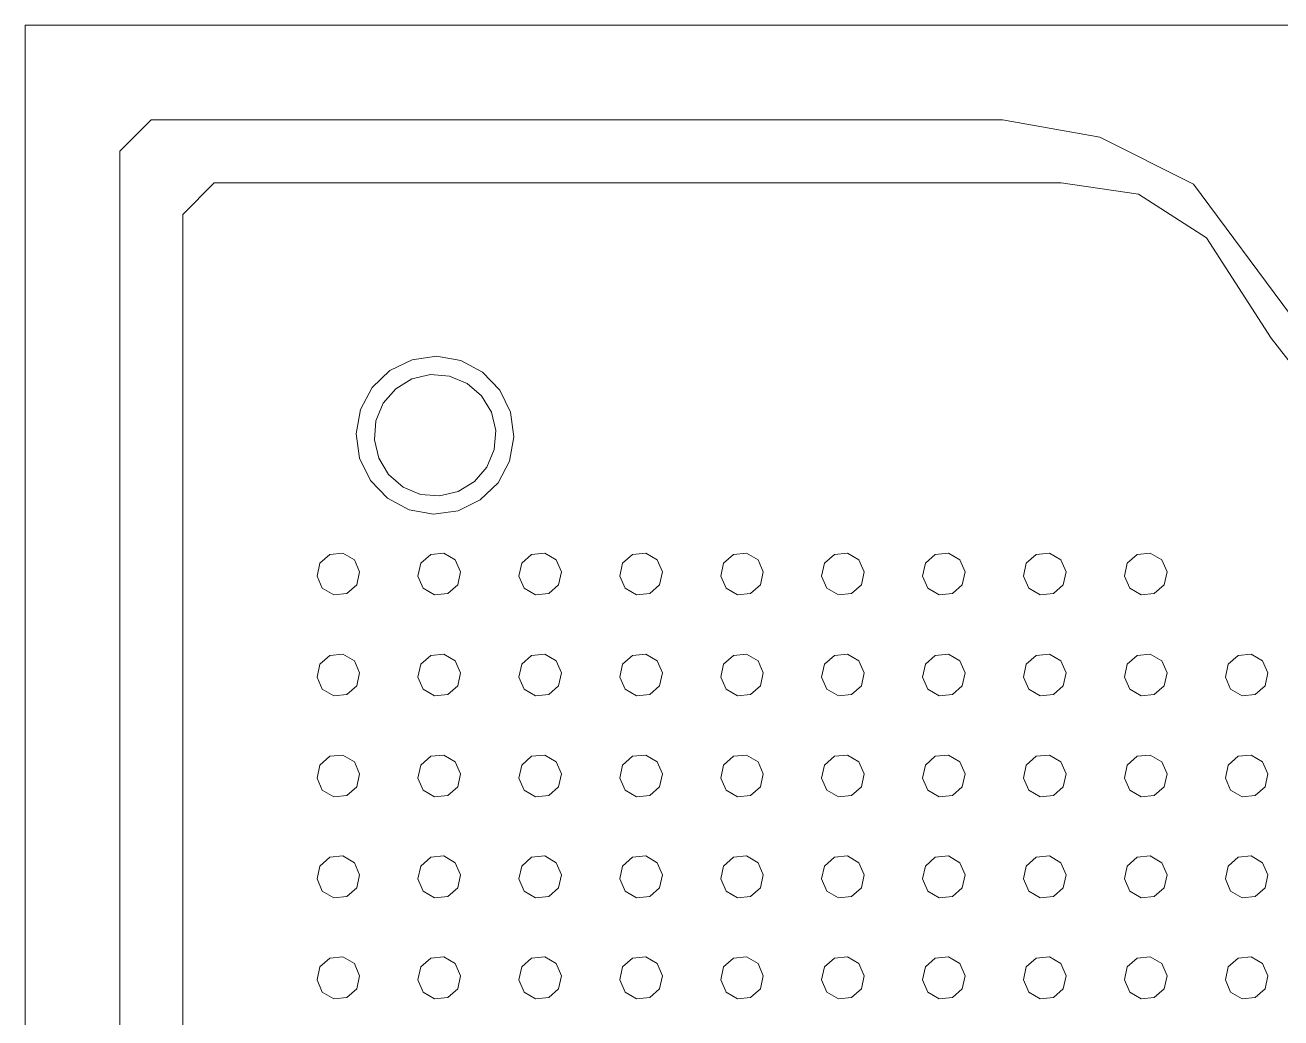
# Model space of a CAD drawing. Header units: millimetres. Extents: x -32 to 1412, y -324 to 2887.
# Drawn here: x 1032.841 to 1033.342, y 2057.513 to 2057.909 of the extents above; entities that cross this region are included whole.
import ezdxf

# ---------------------------------------------------------------- set-up
doc = ezdxf.new("R2010")
doc.units = ezdxf.units.MM
doc.header["$LTSCALE"] = 0.5
doc.layers.add('arquitetura', color=252, linetype='CONTINUOUS', lineweight=5)

msp = doc.modelspace()

# ---------------------------------------------------------------- linework, layer by layer
at = {"layer": 'arquitetura', "color": 252}
for p, q in [((1032.84123, 2057.90913), (1032.84123, 2056.20913)), ((1033.84123, 2057.90913), (1032.84123, 2057.90913)), ((1032.84123, 2057.90913), (1032.84123, 2057.15913)), ((1033.84123, 2057.90913), (1032.84123, 2057.90913)), ((1032.84123, 2057.15913), (1032.84123, 2057.90913)), ((1032.84123, 2057.90913), (1033.59123, 2057.90913)), ((1032.87895, 2057.85884), (1032.89153, 2057.87142)), ((1032.89153, 2057.87142), (1033.23106, 2057.87142)), ((1033.26984, 2057.86445), (1033.23106, 2057.87142)), ((1033.30723, 2057.84574), (1033.26984, 2057.86445)), ((1032.87895, 2057.3683), (1032.87895, 2057.85884)), ((1032.90411, 2057.83368), (1032.91668, 2057.84626)), ((1032.91668, 2057.84626), (1033.25437, 2057.84626)), ((1033.28533, 2057.8418), (1033.25437, 2057.84626)), ((1033.31235, 2057.82437), (1033.28533, 2057.8418)), ((1033.34591, 2057.79364), (1033.30723, 2057.84574)), ((1032.90411, 2057.3683), (1032.90411, 2057.83368)), ((1033.33822, 2057.78429), (1033.31235, 2057.82437)), ((1033.36524, 2057.74952), (1033.33822, 2057.78429)), ((1032.99558, 2057.77575), (1033.00533, 2057.77711)), ((1033.00533, 2057.77711), (1033.01503, 2057.77538)), ((1032.97962, 2057.76462), (1032.98672, 2057.77145)), ((1032.98672, 2057.77145), (1032.99558, 2057.77575)), ((1033.01503, 2057.77538), (1033.02371, 2057.77074)), ((1032.98903, 2057.76415), (1032.99552, 2057.7681)), ((1032.99552, 2057.7681), (1033.00291, 2057.76984)), ((1033.00291, 2057.76984), (1033.01048, 2057.76922)), ((1033.01048, 2057.76922), (1033.01749, 2057.76629)), ((1033.01749, 2057.76629), (1033.02325, 2057.76133)), ((1033.02371, 2057.77074), (1033.03054, 2057.76365)), ((1032.97499, 2057.75593), (1032.97962, 2057.76462)), ((1032.98408, 2057.7584), (1032.98903, 2057.76415)), ((1033.02325, 2057.76133), (1033.02719, 2057.75484)), ((1033.03054, 2057.76365), (1033.03485, 2057.75479)), ((1032.97326, 2057.74624), (1032.97499, 2057.75593)), ((1032.98115, 2057.75139), (1032.98408, 2057.7584)), ((1032.98052, 2057.74382), (1032.98115, 2057.75139)), ((1033.02719, 2057.75484), (1033.02894, 2057.74745)), ((1033.03485, 2057.75479), (1033.0362, 2057.74503)), ((1032.97461, 2057.73648), (1032.97326, 2057.74624)), ((1033.02894, 2057.74745), (1033.02831, 2057.73988)), ((1032.98227, 2057.73643), (1032.98052, 2057.74382)), ((1033.0362, 2057.74503), (1033.03447, 2057.73534)), ((1032.97892, 2057.72763), (1032.97461, 2057.73648)), ((1032.98621, 2057.72994), (1032.98227, 2057.73643)), ((1033.02831, 2057.73988), (1033.02538, 2057.73288)), ((1033.02538, 2057.73288), (1033.02043, 2057.72712)), ((1033.03447, 2057.73534), (1033.02984, 2057.72665)), ((1032.98575, 2057.72053), (1032.97892, 2057.72763)), ((1032.99197, 2057.72498), (1032.98621, 2057.72994)), ((1033.02043, 2057.72712), (1033.01394, 2057.72318)), ((1033.02984, 2057.72665), (1033.02274, 2057.71982)), ((1032.99898, 2057.72205), (1032.99197, 2057.72498)), ((1033.00655, 2057.72143), (1032.99898, 2057.72205)), ((1033.01394, 2057.72318), (1033.00655, 2057.72143)), ((1032.99443, 2057.71589), (1032.98575, 2057.72053)), ((1033.00413, 2057.71417), (1032.99443, 2057.71589)), ((1033.02274, 2057.71982), (1033.01388, 2057.71552)), ((1033.01388, 2057.71552), (1033.00413, 2057.71417)), ((1032.9588, 2057.69462), (1032.96274, 2057.69812)), ((1032.96274, 2057.69812), (1032.968, 2057.69863)), ((1032.968, 2057.69863), (1032.97254, 2057.69596)), ((1032.97254, 2057.69596), (1032.97465, 2057.69112)), ((1032.99905, 2057.69462), (1033.00299, 2057.69812)), ((1033.00299, 2057.69812), (1033.00824, 2057.69863)), ((1033.00824, 2057.69863), (1033.01279, 2057.69596)), ((1033.01279, 2057.69596), (1033.0149, 2057.69112)), ((1033.0393, 2057.69462), (1033.04324, 2057.69812)), ((1033.04324, 2057.69812), (1033.04849, 2057.69863)), ((1033.04849, 2057.69863), (1033.05304, 2057.69596)), ((1033.05304, 2057.69596), (1033.05515, 2057.69112)), ((1033.07955, 2057.69462), (1033.08349, 2057.69812)), ((1033.08349, 2057.69812), (1033.08874, 2057.69863)), ((1033.08874, 2057.69863), (1033.09329, 2057.69596)), ((1033.09329, 2057.69596), (1033.0954, 2057.69112)), ((1033.11979, 2057.69462), (1033.12374, 2057.69812)), ((1033.12374, 2057.69812), (1033.12899, 2057.69863)), ((1033.12899, 2057.69863), (1033.13354, 2057.69596)), ((1033.13354, 2057.69596), (1033.13565, 2057.69112)), ((1033.16004, 2057.69462), (1033.16399, 2057.69812)), ((1033.16399, 2057.69812), (1033.16924, 2057.69863)), ((1033.16924, 2057.69863), (1033.17379, 2057.69596)), ((1033.17379, 2057.69596), (1033.1759, 2057.69112)), ((1033.20029, 2057.69462), (1033.20424, 2057.69812)), ((1033.20424, 2057.69812), (1033.20949, 2057.69863)), ((1033.20949, 2057.69863), (1033.21404, 2057.69596)), ((1033.21404, 2057.69596), (1033.21615, 2057.69112)), ((1033.24054, 2057.69462), (1033.24449, 2057.69812)), ((1033.24449, 2057.69812), (1033.24974, 2057.69863)), ((1033.24974, 2057.69863), (1033.25429, 2057.69596)), ((1033.25429, 2057.69596), (1033.2564, 2057.69112)), ((1033.28079, 2057.69462), (1033.28474, 2057.69812)), ((1033.28474, 2057.69812), (1033.28999, 2057.69863)), ((1033.28999, 2057.69863), (1033.29454, 2057.69596)), ((1033.29454, 2057.69596), (1033.29665, 2057.69112)), ((1032.95766, 2057.68947), (1032.9588, 2057.69462)), ((1032.97465, 2057.69112), (1032.97352, 2057.68597)), ((1032.99791, 2057.68947), (1032.99905, 2057.69462)), ((1033.0149, 2057.69112), (1033.01377, 2057.68597)), ((1033.03816, 2057.68947), (1033.0393, 2057.69462)), ((1033.05515, 2057.69112), (1033.05402, 2057.68597)), ((1033.07841, 2057.68947), (1033.07955, 2057.69462)), ((1033.0954, 2057.69112), (1033.09427, 2057.68597)), ((1033.11866, 2057.68947), (1033.11979, 2057.69462)), ((1033.13565, 2057.69112), (1033.13452, 2057.68597)), ((1033.15891, 2057.68947), (1033.16004, 2057.69462)), ((1033.1759, 2057.69112), (1033.17476, 2057.68597)), ((1033.19916, 2057.68947), (1033.20029, 2057.69462)), ((1033.21615, 2057.69112), (1033.21501, 2057.68597)), ((1033.23941, 2057.68947), (1033.24054, 2057.69462)), ((1033.2564, 2057.69112), (1033.25526, 2057.68597)), ((1033.27966, 2057.68947), (1033.28079, 2057.69462)), ((1033.29665, 2057.69112), (1033.29551, 2057.68597)), ((1032.95977, 2057.68463), (1032.95766, 2057.68947)), ((1032.97352, 2057.68597), (1032.96957, 2057.68247)), ((1033.00002, 2057.68463), (1032.99791, 2057.68947)), ((1033.01377, 2057.68597), (1033.00982, 2057.68247)), ((1033.04027, 2057.68463), (1033.03816, 2057.68947)), ((1033.05402, 2057.68597), (1033.05007, 2057.68247)), ((1033.08052, 2057.68463), (1033.07841, 2057.68947)), ((1033.09427, 2057.68597), (1033.09032, 2057.68247)), ((1033.12077, 2057.68463), (1033.11866, 2057.68947)), ((1033.13452, 2057.68597), (1033.13057, 2057.68247)), ((1033.16102, 2057.68463), (1033.15891, 2057.68947)), ((1033.17476, 2057.68597), (1033.17082, 2057.68247)), ((1033.20127, 2057.68463), (1033.19916, 2057.68947)), ((1033.21501, 2057.68597), (1033.21107, 2057.68247)), ((1033.24152, 2057.68463), (1033.23941, 2057.68947)), ((1033.25526, 2057.68597), (1033.25132, 2057.68247)), ((1033.28177, 2057.68463), (1033.27966, 2057.68947)), ((1033.29551, 2057.68597), (1033.29157, 2057.68247)), ((1032.96432, 2057.68196), (1032.95977, 2057.68463)), ((1032.96957, 2057.68247), (1032.96432, 2057.68196)), ((1033.00457, 2057.68196), (1033.00002, 2057.68463)), ((1033.00982, 2057.68247), (1033.00457, 2057.68196)), ((1033.04482, 2057.68196), (1033.04027, 2057.68463)), ((1033.05007, 2057.68247), (1033.04482, 2057.68196)), ((1033.08507, 2057.68196), (1033.08052, 2057.68463)), ((1033.09032, 2057.68247), (1033.08507, 2057.68196)), ((1033.12532, 2057.68196), (1033.12077, 2057.68463)), ((1033.13057, 2057.68247), (1033.12532, 2057.68196)), ((1033.16557, 2057.68196), (1033.16102, 2057.68463)), ((1033.17082, 2057.68247), (1033.16557, 2057.68196)), ((1033.20582, 2057.68196), (1033.20127, 2057.68463)), ((1033.21107, 2057.68247), (1033.20582, 2057.68196)), ((1033.24607, 2057.68196), (1033.24152, 2057.68463)), ((1033.25132, 2057.68247), (1033.24607, 2057.68196)), ((1033.28631, 2057.68196), (1033.28177, 2057.68463)), ((1033.29157, 2057.68247), (1033.28631, 2057.68196)), ((1032.9588, 2057.65437), (1032.96274, 2057.65787)), ((1032.96274, 2057.65787), (1032.968, 2057.65838)), ((1032.968, 2057.65838), (1032.97254, 2057.65571)), ((1032.97254, 2057.65571), (1032.97465, 2057.65087)), ((1032.99905, 2057.65437), (1033.00299, 2057.65787)), ((1033.00299, 2057.65787), (1033.00824, 2057.65838)), ((1033.00824, 2057.65838), (1033.01279, 2057.65571)), ((1033.01279, 2057.65571), (1033.0149, 2057.65087)), ((1033.0393, 2057.65437), (1033.04324, 2057.65787)), ((1033.04324, 2057.65787), (1033.04849, 2057.65838)), ((1033.04849, 2057.65838), (1033.05304, 2057.65571)), ((1033.05304, 2057.65571), (1033.05515, 2057.65087)), ((1033.07955, 2057.65437), (1033.08349, 2057.65787)), ((1033.08349, 2057.65787), (1033.08874, 2057.65838)), ((1033.08874, 2057.65838), (1033.09329, 2057.65571)), ((1033.09329, 2057.65571), (1033.0954, 2057.65087)), ((1033.11979, 2057.65437), (1033.12374, 2057.65787)), ((1033.12374, 2057.65787), (1033.12899, 2057.65838)), ((1033.12899, 2057.65838), (1033.13354, 2057.65571)), ((1033.13354, 2057.65571), (1033.13565, 2057.65087)), ((1033.16004, 2057.65437), (1033.16399, 2057.65787)), ((1033.16399, 2057.65787), (1033.16924, 2057.65838)), ((1033.16924, 2057.65838), (1033.17379, 2057.65571)), ((1033.17379, 2057.65571), (1033.1759, 2057.65087)), ((1033.20029, 2057.65437), (1033.20424, 2057.65787)), ((1033.20424, 2057.65787), (1033.20949, 2057.65838)), ((1033.20949, 2057.65838), (1033.21404, 2057.65571)), ((1033.21404, 2057.65571), (1033.21615, 2057.65087)), ((1033.24054, 2057.65437), (1033.24449, 2057.65787)), ((1033.24449, 2057.65787), (1033.24974, 2057.65838)), ((1033.24974, 2057.65838), (1033.25429, 2057.65571)), ((1033.25429, 2057.65571), (1033.2564, 2057.65087)), ((1033.28079, 2057.65437), (1033.28474, 2057.65787)), ((1033.28474, 2057.65787), (1033.28999, 2057.65838)), ((1033.28999, 2057.65838), (1033.29454, 2057.65571)), ((1033.29454, 2057.65571), (1033.29665, 2057.65087)), ((1033.32104, 2057.65437), (1033.32499, 2057.65787)), ((1033.32499, 2057.65787), (1033.33024, 2057.65838)), ((1033.33024, 2057.65838), (1033.33479, 2057.65571)), ((1033.33479, 2057.65571), (1033.3369, 2057.65087)), ((1032.95766, 2057.64922), (1032.9588, 2057.65437)), ((1032.97465, 2057.65087), (1032.97352, 2057.64572)), ((1032.99791, 2057.64922), (1032.99905, 2057.65437)), ((1033.0149, 2057.65087), (1033.01377, 2057.64572)), ((1033.03816, 2057.64922), (1033.0393, 2057.65437)), ((1033.05515, 2057.65087), (1033.05402, 2057.64572)), ((1033.07841, 2057.64922), (1033.07955, 2057.65437)), ((1033.0954, 2057.65087), (1033.09427, 2057.64572)), ((1033.11866, 2057.64922), (1033.11979, 2057.65437)), ((1033.13565, 2057.65087), (1033.13452, 2057.64572)), ((1033.15891, 2057.64922), (1033.16004, 2057.65437)), ((1033.1759, 2057.65087), (1033.17476, 2057.64572)), ((1033.19916, 2057.64922), (1033.20029, 2057.65437)), ((1033.21615, 2057.65087), (1033.21501, 2057.64572)), ((1033.23941, 2057.64922), (1033.24054, 2057.65437)), ((1033.2564, 2057.65087), (1033.25526, 2057.64572)), ((1033.27966, 2057.64922), (1033.28079, 2057.65437)), ((1033.29665, 2057.65087), (1033.29551, 2057.64572)), ((1033.31991, 2057.64922), (1033.32104, 2057.65437)), ((1033.3369, 2057.65087), (1033.33576, 2057.64572)), ((1032.95977, 2057.64438), (1032.95766, 2057.64922)), ((1032.97352, 2057.64572), (1032.96957, 2057.64222)), ((1033.00002, 2057.64438), (1032.99791, 2057.64922)), ((1033.01377, 2057.64572), (1033.00982, 2057.64222)), ((1033.04027, 2057.64438), (1033.03816, 2057.64922)), ((1033.05402, 2057.64572), (1033.05007, 2057.64222)), ((1033.08052, 2057.64438), (1033.07841, 2057.64922)), ((1033.09427, 2057.64572), (1033.09032, 2057.64222)), ((1033.12077, 2057.64438), (1033.11866, 2057.64922)), ((1033.13452, 2057.64572), (1033.13057, 2057.64222)), ((1033.16102, 2057.64438), (1033.15891, 2057.64922)), ((1033.17476, 2057.64572), (1033.17082, 2057.64222)), ((1033.20127, 2057.64438), (1033.19916, 2057.64922)), ((1033.21501, 2057.64572), (1033.21107, 2057.64222)), ((1033.24152, 2057.64438), (1033.23941, 2057.64922)), ((1033.25526, 2057.64572), (1033.25132, 2057.64222)), ((1033.28177, 2057.64438), (1033.27966, 2057.64922)), ((1033.29551, 2057.64572), (1033.29157, 2057.64222)), ((1033.32202, 2057.64438), (1033.31991, 2057.64922)), ((1033.33576, 2057.64572), (1033.33181, 2057.64222)), ((1032.96432, 2057.64171), (1032.95977, 2057.64438)), ((1032.96957, 2057.64222), (1032.96432, 2057.64171)), ((1033.00457, 2057.64171), (1033.00002, 2057.64438)), ((1033.00982, 2057.64222), (1033.00457, 2057.64171)), ((1033.04482, 2057.64171), (1033.04027, 2057.64438)), ((1033.05007, 2057.64222), (1033.04482, 2057.64171)), ((1033.08507, 2057.64171), (1033.08052, 2057.64438)), ((1033.09032, 2057.64222), (1033.08507, 2057.64171)), ((1033.12532, 2057.64171), (1033.12077, 2057.64438)), ((1033.13057, 2057.64222), (1033.12532, 2057.64171)), ((1033.16557, 2057.64171), (1033.16102, 2057.64438)), ((1033.17082, 2057.64222), (1033.16557, 2057.64171)), ((1033.20582, 2057.64171), (1033.20127, 2057.64438)), ((1033.21107, 2057.64222), (1033.20582, 2057.64171)), ((1033.24607, 2057.64171), (1033.24152, 2057.64438)), ((1033.25132, 2057.64222), (1033.24607, 2057.64171)), ((1033.28631, 2057.64171), (1033.28177, 2057.64438)), ((1033.29157, 2057.64222), (1033.28631, 2057.64171)), ((1033.32656, 2057.64171), (1033.32202, 2057.64438)), ((1033.33181, 2057.64222), (1033.32656, 2057.64171)), ((1032.9588, 2057.61412), (1032.96274, 2057.61762)), ((1032.96274, 2057.61762), (1032.968, 2057.61813)), ((1032.968, 2057.61813), (1032.97254, 2057.61546)), ((1032.99905, 2057.61412), (1033.00299, 2057.61762)), ((1033.00299, 2057.61762), (1033.00824, 2057.61813)), ((1033.00824, 2057.61813), (1033.01279, 2057.61546)), ((1033.0393, 2057.61412), (1033.04324, 2057.61762)), ((1033.04324, 2057.61762), (1033.04849, 2057.61813)), ((1033.04849, 2057.61813), (1033.05304, 2057.61546)), ((1033.07955, 2057.61412), (1033.08349, 2057.61762)), ((1033.08349, 2057.61762), (1033.08874, 2057.61813)), ((1033.08874, 2057.61813), (1033.09329, 2057.61546)), ((1033.11979, 2057.61412), (1033.12374, 2057.61762)), ((1033.12374, 2057.61762), (1033.12899, 2057.61813)), ((1033.12899, 2057.61813), (1033.13354, 2057.61546)), ((1033.16004, 2057.61412), (1033.16399, 2057.61762)), ((1033.16399, 2057.61762), (1033.16924, 2057.61813)), ((1033.16924, 2057.61813), (1033.17379, 2057.61546)), ((1033.20029, 2057.61412), (1033.20424, 2057.61762)), ((1033.20424, 2057.61762), (1033.20949, 2057.61813)), ((1033.20949, 2057.61813), (1033.21404, 2057.61546)), ((1033.24054, 2057.61412), (1033.24449, 2057.61762)), ((1033.24449, 2057.61762), (1033.24974, 2057.61813)), ((1033.24974, 2057.61813), (1033.25429, 2057.61546)), ((1033.28079, 2057.61412), (1033.28474, 2057.61762)), ((1033.28474, 2057.61762), (1033.28999, 2057.61813)), ((1033.28999, 2057.61813), (1033.29454, 2057.61546)), ((1033.32104, 2057.61412), (1033.32499, 2057.61762)), ((1033.32499, 2057.61762), (1033.33024, 2057.61813)), ((1033.33024, 2057.61813), (1033.33479, 2057.61546)), ((1032.95766, 2057.60897), (1032.9588, 2057.61412)), ((1032.97254, 2057.61546), (1032.97465, 2057.61062)), ((1032.97465, 2057.61062), (1032.97352, 2057.60547)), ((1032.99791, 2057.60897), (1032.99905, 2057.61412)), ((1033.01279, 2057.61546), (1033.0149, 2057.61062)), ((1033.0149, 2057.61062), (1033.01377, 2057.60547)), ((1033.03816, 2057.60897), (1033.0393, 2057.61412)), ((1033.05304, 2057.61546), (1033.05515, 2057.61062)), ((1033.05515, 2057.61062), (1033.05402, 2057.60547)), ((1033.07841, 2057.60897), (1033.07955, 2057.61412)), ((1033.09329, 2057.61546), (1033.0954, 2057.61062)), ((1033.0954, 2057.61062), (1033.09427, 2057.60547)), ((1033.11866, 2057.60897), (1033.11979, 2057.61412)), ((1033.13354, 2057.61546), (1033.13565, 2057.61062)), ((1033.13565, 2057.61062), (1033.13452, 2057.60547)), ((1033.15891, 2057.60897), (1033.16004, 2057.61412)), ((1033.17379, 2057.61546), (1033.1759, 2057.61062)), ((1033.1759, 2057.61062), (1033.17476, 2057.60547)), ((1033.19916, 2057.60897), (1033.20029, 2057.61412)), ((1033.21404, 2057.61546), (1033.21615, 2057.61062)), ((1033.21615, 2057.61062), (1033.21501, 2057.60547)), ((1033.23941, 2057.60897), (1033.24054, 2057.61412)), ((1033.25429, 2057.61546), (1033.2564, 2057.61062)), ((1033.2564, 2057.61062), (1033.25526, 2057.60547)), ((1033.27966, 2057.60897), (1033.28079, 2057.61412)), ((1033.29454, 2057.61546), (1033.29665, 2057.61062)), ((1033.29665, 2057.61062), (1033.29551, 2057.60547)), ((1033.31991, 2057.60897), (1033.32104, 2057.61412)), ((1033.33479, 2057.61546), (1033.3369, 2057.61062)), ((1033.3369, 2057.61062), (1033.33576, 2057.60547)), ((1032.95977, 2057.60413), (1032.95766, 2057.60897)), ((1033.00002, 2057.60413), (1032.99791, 2057.60897)), ((1033.04027, 2057.60413), (1033.03816, 2057.60897)), ((1033.08052, 2057.60413), (1033.07841, 2057.60897)), ((1033.12077, 2057.60413), (1033.11866, 2057.60897)), ((1033.16102, 2057.60413), (1033.15891, 2057.60897)), ((1033.20127, 2057.60413), (1033.19916, 2057.60897)), ((1033.24152, 2057.60413), (1033.23941, 2057.60897)), ((1033.28177, 2057.60413), (1033.27966, 2057.60897)), ((1033.32202, 2057.60413), (1033.31991, 2057.60897)), ((1032.96432, 2057.60146), (1032.95977, 2057.60413)), ((1032.96957, 2057.60197), (1032.96432, 2057.60146)), ((1032.97352, 2057.60547), (1032.96957, 2057.60197)), ((1033.00457, 2057.60146), (1033.00002, 2057.60413)), ((1033.00982, 2057.60197), (1033.00457, 2057.60146)), ((1033.01377, 2057.60547), (1033.00982, 2057.60197)), ((1033.04482, 2057.60146), (1033.04027, 2057.60413)), ((1033.05007, 2057.60197), (1033.04482, 2057.60146)), ((1033.05402, 2057.60547), (1033.05007, 2057.60197)), ((1033.08507, 2057.60146), (1033.08052, 2057.60413)), ((1033.09032, 2057.60197), (1033.08507, 2057.60146)), ((1033.09427, 2057.60547), (1033.09032, 2057.60197)), ((1033.12532, 2057.60146), (1033.12077, 2057.60413)), ((1033.13057, 2057.60197), (1033.12532, 2057.60146)), ((1033.13452, 2057.60547), (1033.13057, 2057.60197)), ((1033.16557, 2057.60146), (1033.16102, 2057.60413)), ((1033.17082, 2057.60197), (1033.16557, 2057.60146)), ((1033.17476, 2057.60547), (1033.17082, 2057.60197)), ((1033.20582, 2057.60146), (1033.20127, 2057.60413)), ((1033.21107, 2057.60197), (1033.20582, 2057.60146)), ((1033.21501, 2057.60547), (1033.21107, 2057.60197)), ((1033.24607, 2057.60146), (1033.24152, 2057.60413)), ((1033.25132, 2057.60197), (1033.24607, 2057.60146)), ((1033.25526, 2057.60547), (1033.25132, 2057.60197)), ((1033.28631, 2057.60146), (1033.28177, 2057.60413)), ((1033.29157, 2057.60197), (1033.28631, 2057.60146)), ((1033.29551, 2057.60547), (1033.29157, 2057.60197)), ((1033.32656, 2057.60146), (1033.32202, 2057.60413)), ((1033.33181, 2057.60197), (1033.32656, 2057.60146)), ((1033.33576, 2057.60547), (1033.33181, 2057.60197)), ((1032.9588, 2057.57387), (1032.96274, 2057.57737)), ((1032.96274, 2057.57737), (1032.968, 2057.57788)), ((1032.968, 2057.57788), (1032.97254, 2057.57521)), ((1032.99905, 2057.57387), (1033.00299, 2057.57737)), ((1033.00299, 2057.57737), (1033.00824, 2057.57788)), ((1033.00824, 2057.57788), (1033.01279, 2057.57521)), ((1033.0393, 2057.57387), (1033.04324, 2057.57737)), ((1033.04324, 2057.57737), (1033.04849, 2057.57788)), ((1033.04849, 2057.57788), (1033.05304, 2057.57521)), ((1033.07955, 2057.57387), (1033.08349, 2057.57737)), ((1033.08349, 2057.57737), (1033.08874, 2057.57788)), ((1033.08874, 2057.57788), (1033.09329, 2057.57521)), ((1033.11979, 2057.57387), (1033.12374, 2057.57737)), ((1033.12374, 2057.57737), (1033.12899, 2057.57788)), ((1033.12899, 2057.57788), (1033.13354, 2057.57521)), ((1033.16004, 2057.57387), (1033.16399, 2057.57737)), ((1033.16399, 2057.57737), (1033.16924, 2057.57788)), ((1033.16924, 2057.57788), (1033.17379, 2057.57521)), ((1033.20029, 2057.57387), (1033.20424, 2057.57737)), ((1033.20424, 2057.57737), (1033.20949, 2057.57788)), ((1033.20949, 2057.57788), (1033.21404, 2057.57521)), ((1033.24054, 2057.57387), (1033.24449, 2057.57737)), ((1033.24449, 2057.57737), (1033.24974, 2057.57788)), ((1033.24974, 2057.57788), (1033.25429, 2057.57521)), ((1033.28079, 2057.57387), (1033.28474, 2057.57737)), ((1033.28474, 2057.57737), (1033.28999, 2057.57788)), ((1033.28999, 2057.57788), (1033.29454, 2057.57521)), ((1033.32104, 2057.57387), (1033.32499, 2057.57737)), ((1033.32499, 2057.57737), (1033.33024, 2057.57788)), ((1033.33024, 2057.57788), (1033.33479, 2057.57521)), ((1032.95766, 2057.56872), (1032.9588, 2057.57387)), ((1032.97254, 2057.57521), (1032.97465, 2057.57037)), ((1032.99791, 2057.56872), (1032.99905, 2057.57387)), ((1033.01279, 2057.57521), (1033.0149, 2057.57037)), ((1033.03816, 2057.56872), (1033.0393, 2057.57387)), ((1033.05304, 2057.57521), (1033.05515, 2057.57037)), ((1033.07841, 2057.56872), (1033.07955, 2057.57387)), ((1033.09329, 2057.57521), (1033.0954, 2057.57037)), ((1033.11866, 2057.56872), (1033.11979, 2057.57387)), ((1033.13354, 2057.57521), (1033.13565, 2057.57037)), ((1033.15891, 2057.56872), (1033.16004, 2057.57387)), ((1033.17379, 2057.57521), (1033.1759, 2057.57037)), ((1033.19916, 2057.56872), (1033.20029, 2057.57387)), ((1033.21404, 2057.57521), (1033.21615, 2057.57037)), ((1033.23941, 2057.56872), (1033.24054, 2057.57387)), ((1033.25429, 2057.57521), (1033.2564, 2057.57037)), ((1033.27966, 2057.56872), (1033.28079, 2057.57387)), ((1033.29454, 2057.57521), (1033.29665, 2057.57037)), ((1033.31991, 2057.56872), (1033.32104, 2057.57387)), ((1033.33479, 2057.57521), (1033.3369, 2057.57037)), ((1032.95977, 2057.56388), (1032.95766, 2057.56872)), ((1032.97465, 2057.57037), (1032.97352, 2057.56522)), ((1033.00002, 2057.56388), (1032.99791, 2057.56872)), ((1033.0149, 2057.57037), (1033.01377, 2057.56522)), ((1033.04027, 2057.56388), (1033.03816, 2057.56872)), ((1033.05515, 2057.57037), (1033.05402, 2057.56522)), ((1033.08052, 2057.56388), (1033.07841, 2057.56872)), ((1033.0954, 2057.57037), (1033.09427, 2057.56522)), ((1033.12077, 2057.56388), (1033.11866, 2057.56872)), ((1033.13565, 2057.57037), (1033.13452, 2057.56522)), ((1033.16102, 2057.56388), (1033.15891, 2057.56872)), ((1033.1759, 2057.57037), (1033.17476, 2057.56522)), ((1033.20127, 2057.56388), (1033.19916, 2057.56872)), ((1033.21615, 2057.57037), (1033.21501, 2057.56522)), ((1033.24152, 2057.56388), (1033.23941, 2057.56872)), ((1033.2564, 2057.57037), (1033.25526, 2057.56522)), ((1033.28177, 2057.56388), (1033.27966, 2057.56872)), ((1033.29665, 2057.57037), (1033.29551, 2057.56522)), ((1033.32202, 2057.56388), (1033.31991, 2057.56872)), ((1033.3369, 2057.57037), (1033.33576, 2057.56522)), ((1032.96432, 2057.56121), (1032.95977, 2057.56388)), ((1032.96957, 2057.56172), (1032.96432, 2057.56121)), ((1032.97352, 2057.56522), (1032.96957, 2057.56172)), ((1033.00457, 2057.56121), (1033.00002, 2057.56388)), ((1033.00982, 2057.56172), (1033.00457, 2057.56121)), ((1033.01377, 2057.56522), (1033.00982, 2057.56172)), ((1033.04482, 2057.56121), (1033.04027, 2057.56388)), ((1033.05007, 2057.56172), (1033.04482, 2057.56121)), ((1033.05402, 2057.56522), (1033.05007, 2057.56172)), ((1033.08507, 2057.56121), (1033.08052, 2057.56388)), ((1033.09032, 2057.56172), (1033.08507, 2057.56121)), ((1033.09427, 2057.56522), (1033.09032, 2057.56172)), ((1033.12532, 2057.56121), (1033.12077, 2057.56388)), ((1033.13057, 2057.56172), (1033.12532, 2057.56121)), ((1033.13452, 2057.56522), (1033.13057, 2057.56172)), ((1033.16557, 2057.56121), (1033.16102, 2057.56388)), ((1033.17082, 2057.56172), (1033.16557, 2057.56121)), ((1033.17476, 2057.56522), (1033.17082, 2057.56172)), ((1033.20582, 2057.56121), (1033.20127, 2057.56388)), ((1033.21107, 2057.56172), (1033.20582, 2057.56121)), ((1033.21501, 2057.56522), (1033.21107, 2057.56172)), ((1033.24607, 2057.56121), (1033.24152, 2057.56388)), ((1033.25132, 2057.56172), (1033.24607, 2057.56121)), ((1033.25526, 2057.56522), (1033.25132, 2057.56172)), ((1033.28631, 2057.56121), (1033.28177, 2057.56388)), ((1033.29157, 2057.56172), (1033.28631, 2057.56121)), ((1033.29551, 2057.56522), (1033.29157, 2057.56172)), ((1033.32656, 2057.56121), (1033.32202, 2057.56388)), ((1033.33181, 2057.56172), (1033.32656, 2057.56121)), ((1033.33576, 2057.56522), (1033.33181, 2057.56172)), ((1032.9588, 2057.53362), (1032.96274, 2057.53712)), ((1032.96274, 2057.53712), (1032.968, 2057.53763)), ((1032.968, 2057.53763), (1032.97254, 2057.53496)), ((1032.99905, 2057.53362), (1033.00299, 2057.53712)), ((1033.00299, 2057.53712), (1033.00824, 2057.53763)), ((1033.00824, 2057.53763), (1033.01279, 2057.53496)), ((1033.0393, 2057.53362), (1033.04324, 2057.53712)), ((1033.04324, 2057.53712), (1033.04849, 2057.53763)), ((1033.04849, 2057.53763), (1033.05304, 2057.53496)), ((1033.07955, 2057.53362), (1033.08349, 2057.53712)), ((1033.08349, 2057.53712), (1033.08874, 2057.53763)), ((1033.08874, 2057.53763), (1033.09329, 2057.53496)), ((1033.11979, 2057.53362), (1033.12374, 2057.53712)), ((1033.12374, 2057.53712), (1033.12899, 2057.53763)), ((1033.12899, 2057.53763), (1033.13354, 2057.53496)), ((1033.16004, 2057.53362), (1033.16399, 2057.53712)), ((1033.16399, 2057.53712), (1033.16924, 2057.53763)), ((1033.16924, 2057.53763), (1033.17379, 2057.53496)), ((1033.20029, 2057.53362), (1033.20424, 2057.53712)), ((1033.20424, 2057.53712), (1033.20949, 2057.53763)), ((1033.20949, 2057.53763), (1033.21404, 2057.53496)), ((1033.24054, 2057.53362), (1033.24449, 2057.53712)), ((1033.24449, 2057.53712), (1033.24974, 2057.53763)), ((1033.24974, 2057.53763), (1033.25429, 2057.53496)), ((1033.28079, 2057.53362), (1033.28474, 2057.53712)), ((1033.28474, 2057.53712), (1033.28999, 2057.53763)), ((1033.28999, 2057.53763), (1033.29454, 2057.53496)), ((1033.32104, 2057.53362), (1033.32499, 2057.53712)), ((1033.32499, 2057.53712), (1033.33024, 2057.53763)), ((1033.33024, 2057.53763), (1033.33479, 2057.53496)), ((1032.95766, 2057.52847), (1032.9588, 2057.53362)), ((1032.97254, 2057.53496), (1032.97465, 2057.53012)), ((1032.99791, 2057.52847), (1032.99905, 2057.53362)), ((1033.01279, 2057.53496), (1033.0149, 2057.53012)), ((1033.03816, 2057.52847), (1033.0393, 2057.53362)), ((1033.05304, 2057.53496), (1033.05515, 2057.53012)), ((1033.07841, 2057.52847), (1033.07955, 2057.53362)), ((1033.09329, 2057.53496), (1033.0954, 2057.53012)), ((1033.11866, 2057.52847), (1033.11979, 2057.53362)), ((1033.13354, 2057.53496), (1033.13565, 2057.53012)), ((1033.15891, 2057.52847), (1033.16004, 2057.53362)), ((1033.17379, 2057.53496), (1033.1759, 2057.53012)), ((1033.19916, 2057.52847), (1033.20029, 2057.53362)), ((1033.21404, 2057.53496), (1033.21615, 2057.53012)), ((1033.23941, 2057.52847), (1033.24054, 2057.53362)), ((1033.25429, 2057.53496), (1033.2564, 2057.53012)), ((1033.27966, 2057.52847), (1033.28079, 2057.53362)), ((1033.29454, 2057.53496), (1033.29665, 2057.53012)), ((1033.31991, 2057.52847), (1033.32104, 2057.53362)), ((1033.33479, 2057.53496), (1033.3369, 2057.53012)), ((1032.95977, 2057.52363), (1032.95766, 2057.52847)), ((1032.97465, 2057.53012), (1032.97352, 2057.52497)), ((1033.00002, 2057.52363), (1032.99791, 2057.52847)), ((1033.0149, 2057.53012), (1033.01377, 2057.52497)), ((1033.04027, 2057.52363), (1033.03816, 2057.52847)), ((1033.05515, 2057.53012), (1033.05402, 2057.52497)), ((1033.08052, 2057.52363), (1033.07841, 2057.52847)), ((1033.0954, 2057.53012), (1033.09427, 2057.52497)), ((1033.12077, 2057.52363), (1033.11866, 2057.52847)), ((1033.13565, 2057.53012), (1033.13452, 2057.52497)), ((1033.16102, 2057.52363), (1033.15891, 2057.52847)), ((1033.1759, 2057.53012), (1033.17476, 2057.52497)), ((1033.20127, 2057.52363), (1033.19916, 2057.52847)), ((1033.21615, 2057.53012), (1033.21501, 2057.52497)), ((1033.24152, 2057.52363), (1033.23941, 2057.52847)), ((1033.2564, 2057.53012), (1033.25526, 2057.52497)), ((1033.28177, 2057.52363), (1033.27966, 2057.52847)), ((1033.29665, 2057.53012), (1033.29551, 2057.52497)), ((1033.32202, 2057.52363), (1033.31991, 2057.52847)), ((1033.3369, 2057.53012), (1033.33576, 2057.52497)), ((1032.96432, 2057.52096), (1032.95977, 2057.52363)), ((1032.96957, 2057.52147), (1032.96432, 2057.52096)), ((1032.97352, 2057.52497), (1032.96957, 2057.52147)), ((1033.00457, 2057.52096), (1033.00002, 2057.52363)), ((1033.00982, 2057.52147), (1033.00457, 2057.52096)), ((1033.01377, 2057.52497), (1033.00982, 2057.52147)), ((1033.04482, 2057.52096), (1033.04027, 2057.52363)), ((1033.05007, 2057.52147), (1033.04482, 2057.52096)), ((1033.05402, 2057.52497), (1033.05007, 2057.52147)), ((1033.08507, 2057.52096), (1033.08052, 2057.52363)), ((1033.09032, 2057.52147), (1033.08507, 2057.52096)), ((1033.09427, 2057.52497), (1033.09032, 2057.52147)), ((1033.12532, 2057.52096), (1033.12077, 2057.52363)), ((1033.13057, 2057.52147), (1033.12532, 2057.52096)), ((1033.13452, 2057.52497), (1033.13057, 2057.52147)), ((1033.16557, 2057.52096), (1033.16102, 2057.52363)), ((1033.17082, 2057.52147), (1033.16557, 2057.52096)), ((1033.17476, 2057.52497), (1033.17082, 2057.52147)), ((1033.20582, 2057.52096), (1033.20127, 2057.52363)), ((1033.21107, 2057.52147), (1033.20582, 2057.52096)), ((1033.21501, 2057.52497), (1033.21107, 2057.52147)), ((1033.24607, 2057.52096), (1033.24152, 2057.52363)), ((1033.25132, 2057.52147), (1033.24607, 2057.52096)), ((1033.25526, 2057.52497), (1033.25132, 2057.52147)), ((1033.28631, 2057.52096), (1033.28177, 2057.52363)), ((1033.29157, 2057.52147), (1033.28631, 2057.52096)), ((1033.29551, 2057.52497), (1033.29157, 2057.52147)), ((1033.32656, 2057.52096), (1033.32202, 2057.52363)), ((1033.33181, 2057.52147), (1033.32656, 2057.52096)), ((1033.33576, 2057.52497), (1033.33181, 2057.52147))]:
    msp.add_line(p, q, dxfattribs=at)

doc.saveas('drawing.dxf')
